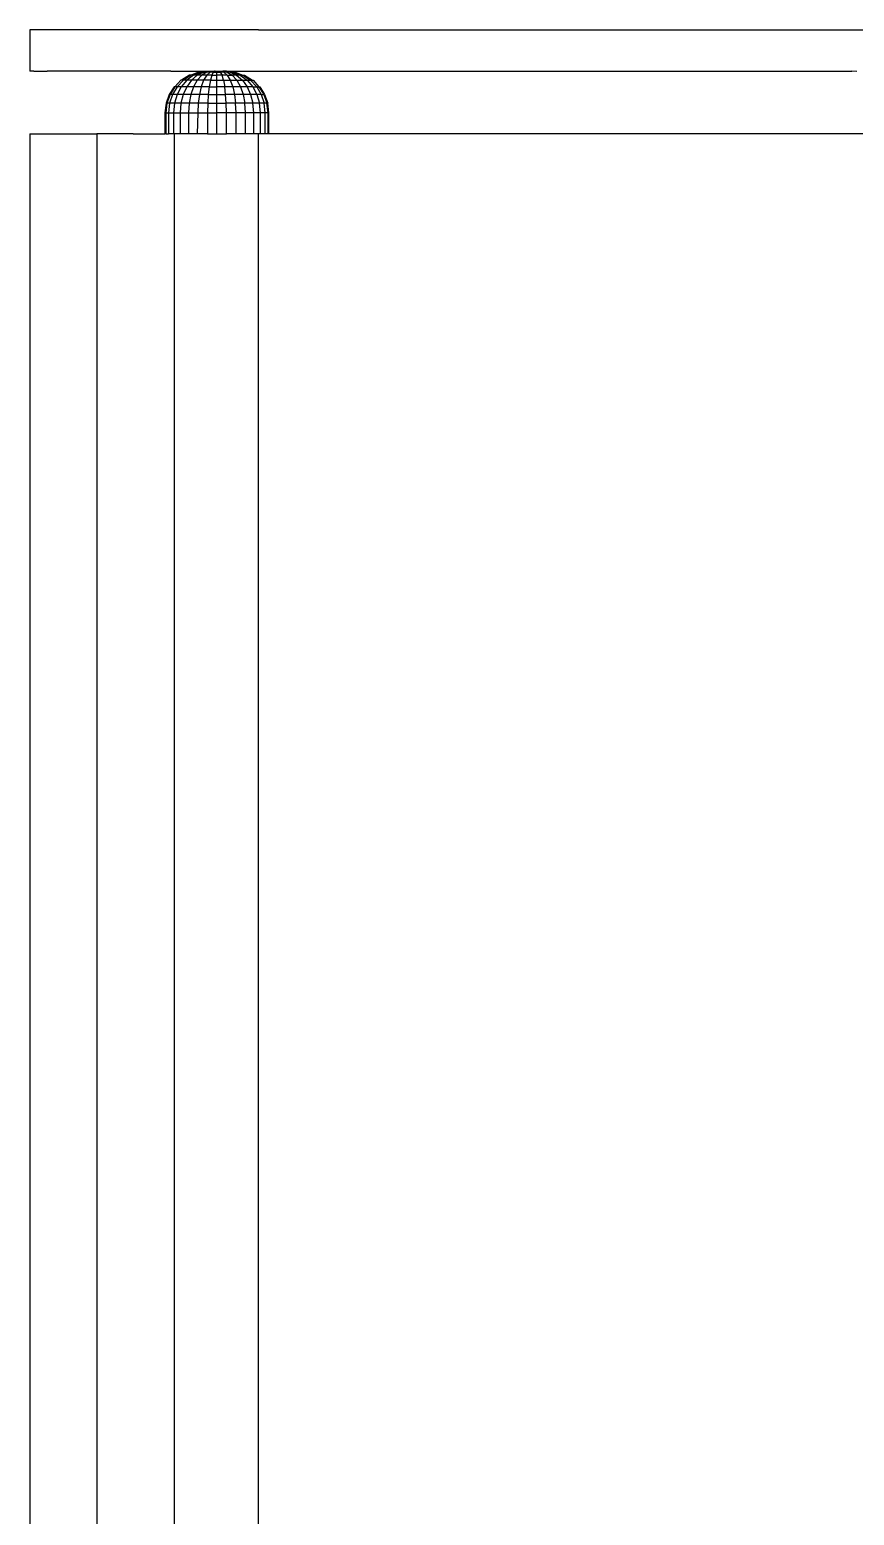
# Model space of a CAD drawing. Header units: millimetres. Extents: x 153 to 4750, y 92 to 3343.
# Drawn here: x 423.4 to 463, y 1847.2 to 1918.6 of the extents above; entities that cross this region are included whole.
import ezdxf

# ---------------------------------------------------------------- set-up
doc = ezdxf.new("R2010")
doc.units = ezdxf.units.MM

msp = doc.modelspace()

# ---------------------------------------------------------------- linework, layer by layer
for p, q in [((423.565, 1918.616), (423.381, 1918.616)), ((423.381, 1918.616), (423.381, 1916.616)), ((424.154, 1918.616), (423.565, 1918.616)), ((425.174, 1918.616), (424.154, 1918.616)), ((426.603, 1918.616), (425.174, 1918.616)), ((428.362, 1918.616), (426.603, 1918.616)), ((430.332, 1918.616), (428.362, 1918.616)), ((432.38, 1918.616), (430.332, 1918.616)), ((434.381, 1918.616), (432.38, 1918.616)), ((434.381, 1918.616), (852.381, 1918.616)), ((423.588, 1916.616), (423.381, 1916.616)), ((423.588, 1916.616), (424.219, 1916.616)), ((425.247, 1916.616), (424.219, 1916.616)), ((426.603, 1916.616), (425.247, 1916.616)), ((428.252, 1916.616), (426.603, 1916.616)), ((430.172, 1916.616), (428.252, 1916.616)), ((430.172, 1916.616), (431.89, 1916.616)), ((431.063, 1916.431), (430.674, 1916.188)), ((431.135, 1916.431), (430.767, 1916.188)), ((431.26, 1916.431), (430.928, 1916.188)), ((431.135, 1916.431), (431.063, 1916.431)), ((431.501, 1916.576), (431.135, 1916.431)), ((431.26, 1916.431), (431.135, 1916.431)), ((431.434, 1916.431), (431.154, 1916.188)), ((431.632, 1916.576), (431.26, 1916.431)), ((431.434, 1916.431), (431.26, 1916.431)), ((431.648, 1916.431), (431.431, 1916.188)), ((431.749, 1916.576), (431.434, 1916.431)), ((431.648, 1916.431), (431.434, 1916.431)), ((431.632, 1916.576), (431.501, 1916.576)), ((431.749, 1916.576), (431.632, 1916.576)), ((431.892, 1916.576), (431.648, 1916.431)), ((431.888, 1916.431), (431.648, 1916.431)), ((431.888, 1916.431), (431.742, 1916.188)), ((431.749, 1916.576), (431.89, 1916.616)), ((431.892, 1916.576), (431.749, 1916.576)), ((432.052, 1916.576), (431.888, 1916.431)), ((432.137, 1916.431), (431.888, 1916.431)), ((431.89, 1916.616), (431.916, 1916.616)), ((431.892, 1916.576), (431.916, 1916.616)), ((432.052, 1916.576), (431.892, 1916.576)), ((431.916, 1916.616), (432.108, 1916.616)), ((432.052, 1916.576), (432.108, 1916.616)), ((432.218, 1916.576), (432.052, 1916.576)), ((432.137, 1916.431), (432.065, 1916.188)), ((432.108, 1916.616), (432.256, 1916.616)), ((432.137, 1916.431), (432.218, 1916.576)), ((432.137, 1916.431), (432.381, 1916.431)), ((432.218, 1916.576), (432.256, 1916.616)), ((432.218, 1916.576), (432.381, 1916.576)), ((432.29, 1916.616), (432.256, 1916.616)), ((432.29, 1916.616), (432.38, 1916.616)), ((432.38, 1916.616), (432.381, 1916.576)), ((432.38, 1916.616), (432.476, 1916.616)), ((432.381, 1916.431), (432.381, 1916.576)), ((432.381, 1916.576), (432.544, 1916.576)), ((432.381, 1916.188), (432.381, 1916.431)), ((432.625, 1916.431), (432.381, 1916.431)), ((432.476, 1916.616), (432.544, 1916.576)), ((432.476, 1916.616), (432.66, 1916.616)), ((432.544, 1916.576), (432.625, 1916.431)), ((432.711, 1916.576), (432.544, 1916.576)), ((432.697, 1916.188), (432.625, 1916.431)), ((432.875, 1916.431), (432.625, 1916.431)), ((432.66, 1916.616), (432.711, 1916.576)), ((432.842, 1916.616), (432.66, 1916.616)), ((432.871, 1916.576), (432.711, 1916.576)), ((432.711, 1916.576), (432.875, 1916.431)), ((432.842, 1916.616), (432.871, 1916.616)), ((432.842, 1916.616), (432.871, 1916.576)), ((432.871, 1916.616), (433.014, 1916.576)), ((432.871, 1916.616), (434.381, 1916.616)), ((433.014, 1916.576), (432.871, 1916.576)), ((432.871, 1916.576), (433.115, 1916.431)), ((432.875, 1916.431), (433.115, 1916.431)), ((432.875, 1916.431), (433.02, 1916.188)), ((433.13, 1916.576), (433.014, 1916.576)), ((433.014, 1916.576), (433.329, 1916.431)), ((433.115, 1916.431), (433.331, 1916.188)), ((433.329, 1916.431), (433.115, 1916.431)), ((433.13, 1916.576), (433.503, 1916.431)), ((433.13, 1916.576), (433.261, 1916.576)), ((433.261, 1916.576), (433.627, 1916.431)), ((433.329, 1916.431), (433.609, 1916.188)), ((433.503, 1916.431), (433.329, 1916.431)), ((433.503, 1916.431), (433.627, 1916.431)), ((433.503, 1916.431), (433.834, 1916.188)), ((433.627, 1916.431), (433.995, 1916.188)), ((433.627, 1916.431), (433.699, 1916.431)), ((433.699, 1916.431), (434.088, 1916.188)), ((434.381, 1916.616), (462.899, 1916.616)), ((463.134, 1916.6), (462.899, 1916.616)), ((430.326, 1915.873), (430.091, 1915.507)), ((430.36, 1915.873), (430.129, 1915.507)), ((430.47, 1915.873), (430.252, 1915.507)), ((430.36, 1915.873), (430.326, 1915.873)), ((430.645, 1916.188), (430.36, 1915.873)), ((430.47, 1915.873), (430.36, 1915.873)), ((430.661, 1915.873), (430.464, 1915.507)), ((430.767, 1916.188), (430.47, 1915.873)), ((430.661, 1915.873), (430.47, 1915.873)), ((430.674, 1916.188), (430.645, 1916.188)), ((430.928, 1916.188), (430.661, 1915.873)), ((430.928, 1915.873), (430.661, 1915.873)), ((430.767, 1916.188), (430.674, 1916.188)), ((430.928, 1915.873), (430.762, 1915.507)), ((430.928, 1916.188), (430.767, 1916.188)), ((431.154, 1916.188), (430.928, 1915.873)), ((431.154, 1916.188), (430.928, 1916.188)), ((431.257, 1915.873), (430.928, 1915.873)), ((431.257, 1915.873), (431.128, 1915.507)), ((431.431, 1916.188), (431.154, 1916.188)), ((431.431, 1916.188), (431.257, 1915.873)), ((431.625, 1915.873), (431.257, 1915.873)), ((431.742, 1916.188), (431.431, 1916.188)), ((431.625, 1915.873), (431.538, 1915.507)), ((431.742, 1916.188), (431.625, 1915.873)), ((432.007, 1915.873), (431.625, 1915.873)), ((432.065, 1916.188), (431.742, 1916.188)), ((432.007, 1915.873), (431.964, 1915.507)), ((432.065, 1916.188), (432.007, 1915.873)), ((432.007, 1915.873), (432.381, 1915.873)), ((432.065, 1916.188), (432.381, 1916.188)), ((432.381, 1915.873), (432.381, 1916.188)), ((432.381, 1916.188), (432.697, 1916.188)), ((432.381, 1915.507), (432.381, 1915.873)), ((432.755, 1915.873), (432.381, 1915.873)), ((432.697, 1916.188), (432.755, 1915.873)), ((432.697, 1916.188), (433.02, 1916.188)), ((432.798, 1915.507), (432.755, 1915.873)), ((433.138, 1915.873), (432.755, 1915.873)), ((433.02, 1916.188), (433.138, 1915.873)), ((433.02, 1916.188), (433.331, 1916.188)), ((433.138, 1915.873), (433.224, 1915.507)), ((433.506, 1915.873), (433.138, 1915.873)), ((433.331, 1916.188), (433.506, 1915.873)), ((433.331, 1916.188), (433.609, 1916.188)), ((433.506, 1915.873), (433.634, 1915.507)), ((433.834, 1915.873), (433.506, 1915.873)), ((433.609, 1916.188), (433.834, 1915.873)), ((433.609, 1916.188), (433.834, 1916.188)), ((433.834, 1916.188), (434.101, 1915.873)), ((433.834, 1916.188), (433.995, 1916.188)), ((433.834, 1915.873), (434.001, 1915.507)), ((434.101, 1915.873), (433.834, 1915.873)), ((433.995, 1916.188), (434.292, 1915.873)), ((433.995, 1916.188), (434.088, 1916.188)), ((434.088, 1916.188), (434.117, 1916.188)), ((434.101, 1915.873), (434.292, 1915.873)), ((434.101, 1915.873), (434.298, 1915.507)), ((434.117, 1916.188), (434.402, 1915.873)), ((434.292, 1915.873), (434.511, 1915.507)), ((434.292, 1915.873), (434.402, 1915.873)), ((434.402, 1915.873), (434.633, 1915.507)), ((434.402, 1915.873), (434.436, 1915.873)), ((434.436, 1915.873), (434.672, 1915.507)), ((429.936, 1915.08), (429.881, 1914.616)), ((429.977, 1915.08), (429.923, 1914.616)), ((430.091, 1915.507), (429.936, 1915.08)), ((429.977, 1915.08), (429.936, 1915.08)), ((430.129, 1915.507), (429.977, 1915.08)), ((430.107, 1915.08), (429.977, 1915.08)), ((430.107, 1915.08), (430.057, 1914.616)), ((430.129, 1915.507), (430.091, 1915.507)), ((430.252, 1915.507), (430.107, 1915.08)), ((430.334, 1915.08), (430.107, 1915.08)), ((430.252, 1915.507), (430.129, 1915.507)), ((430.464, 1915.507), (430.252, 1915.507)), ((430.334, 1915.08), (430.289, 1914.616)), ((430.464, 1915.507), (430.334, 1915.08)), ((430.652, 1915.08), (430.334, 1915.08)), ((430.762, 1915.507), (430.464, 1915.507)), ((430.652, 1915.08), (430.613, 1914.616)), ((430.762, 1915.507), (430.652, 1915.08)), ((431.043, 1915.08), (430.652, 1915.08)), ((431.128, 1915.507), (430.762, 1915.507)), ((431.043, 1915.08), (431.013, 1914.616)), ((431.128, 1915.507), (431.043, 1915.08)), ((431.481, 1915.08), (431.043, 1915.08)), ((431.538, 1915.507), (431.128, 1915.507)), ((431.481, 1915.08), (431.461, 1914.616)), ((431.538, 1915.507), (431.481, 1915.08)), ((431.936, 1915.08), (431.481, 1915.08)), ((431.964, 1915.507), (431.538, 1915.507)), ((431.936, 1915.08), (431.926, 1914.616)), ((431.964, 1915.507), (431.936, 1915.08)), ((431.936, 1915.08), (432.381, 1915.08)), ((431.964, 1915.507), (432.381, 1915.507)), ((432.381, 1915.08), (432.381, 1915.507)), ((432.381, 1915.507), (432.798, 1915.507)), ((432.381, 1914.616), (432.381, 1915.08)), ((432.381, 1915.08), (432.826, 1915.08)), ((432.826, 1915.08), (432.798, 1915.507)), ((433.224, 1915.507), (432.798, 1915.507)), ((432.836, 1914.616), (432.826, 1915.08)), ((433.281, 1915.08), (432.826, 1915.08)), ((433.224, 1915.507), (433.281, 1915.08)), ((433.634, 1915.507), (433.224, 1915.507)), ((433.301, 1914.616), (433.281, 1915.08)), ((433.719, 1915.08), (433.281, 1915.08)), ((433.634, 1915.507), (433.719, 1915.08)), ((434.001, 1915.507), (433.634, 1915.507)), ((433.749, 1914.616), (433.719, 1915.08)), ((434.11, 1915.08), (433.719, 1915.08)), ((434.001, 1915.507), (434.11, 1915.08)), ((434.298, 1915.507), (434.001, 1915.507)), ((434.149, 1914.616), (434.11, 1915.08)), ((434.428, 1915.08), (434.11, 1915.08)), ((434.298, 1915.507), (434.428, 1915.08)), ((434.511, 1915.507), (434.298, 1915.507)), ((434.474, 1914.616), (434.428, 1915.08)), ((434.655, 1915.08), (434.428, 1915.08)), ((434.511, 1915.507), (434.633, 1915.507)), ((434.511, 1915.507), (434.655, 1915.08)), ((434.633, 1915.507), (434.786, 1915.08)), ((434.633, 1915.507), (434.672, 1915.507)), ((434.706, 1914.616), (434.655, 1915.08)), ((434.786, 1915.08), (434.655, 1915.08)), ((434.672, 1915.507), (434.827, 1915.08)), ((434.839, 1914.616), (434.786, 1915.08)), ((434.827, 1915.08), (434.786, 1915.08)), ((434.881, 1914.616), (434.827, 1915.08)), ((429.881, 1914.616), (429.923, 1914.616)), ((429.881, 1914.616), (429.881, 1913.616)), ((429.923, 1914.616), (430.057, 1914.616)), ((429.923, 1914.616), (429.923, 1913.616)), ((430.057, 1914.616), (430.289, 1914.616)), ((430.057, 1914.616), (430.057, 1913.616)), ((430.289, 1914.616), (430.613, 1914.616)), ((430.289, 1914.616), (430.289, 1913.616)), ((430.613, 1914.616), (431.013, 1914.616)), ((430.613, 1914.616), (430.613, 1913.616)), ((431.013, 1914.616), (431.461, 1914.616)), ((431.013, 1914.616), (431.013, 1913.616)), ((431.461, 1914.616), (431.436, 1913.616)), ((431.461, 1914.616), (431.926, 1914.616)), ((431.926, 1914.616), (432.381, 1914.616)), ((431.926, 1914.616), (431.926, 1913.616)), ((432.38, 1913.616), (432.381, 1914.616)), ((432.836, 1914.616), (432.381, 1914.616)), ((432.836, 1913.616), (432.836, 1914.616)), ((433.301, 1914.616), (432.836, 1914.616)), ((433.301, 1913.616), (433.301, 1914.616)), ((433.749, 1914.616), (433.301, 1914.616)), ((433.749, 1913.616), (433.749, 1914.616)), ((434.149, 1914.616), (433.749, 1914.616)), ((434.149, 1913.616), (434.149, 1914.616)), ((434.474, 1914.616), (434.149, 1914.616)), ((434.474, 1913.616), (434.474, 1914.616)), ((434.706, 1914.616), (434.474, 1914.616)), ((434.706, 1913.616), (434.706, 1914.616)), ((434.839, 1914.616), (434.706, 1914.616)), ((434.839, 1913.616), (434.839, 1914.616)), ((434.881, 1914.616), (434.839, 1914.616)), ((434.881, 1913.616), (434.881, 1914.616)), ((423.381, 1913.616), (423.381, 1818.616)), ((423.381, 1913.616), (423.565, 1913.616)), ((423.565, 1913.616), (424.154, 1913.616)), ((424.154, 1913.616), (425.174, 1913.616)), ((425.174, 1913.616), (426.603, 1913.616)), ((426.603, 1913.616), (426.603, 1818.616)), ((428.362, 1913.616), (426.603, 1913.616)), ((428.362, 1913.616), (429.881, 1913.616)), ((429.923, 1913.616), (429.881, 1913.616)), ((429.923, 1913.616), (430.057, 1913.616)), ((430.289, 1913.616), (430.057, 1913.616)), ((430.332, 1913.616), (430.289, 1913.616)), ((430.332, 1913.616), (430.332, 1818.616)), ((430.613, 1913.616), (430.332, 1913.616)), ((431.013, 1913.616), (430.613, 1913.616)), ((431.436, 1913.616), (431.013, 1913.616)), ((431.926, 1913.616), (431.436, 1913.616)), ((431.926, 1913.616), (432.38, 1913.616)), ((432.38, 1913.616), (432.836, 1913.616)), ((433.301, 1913.616), (432.836, 1913.616)), ((433.749, 1913.616), (433.301, 1913.616)), ((434.149, 1913.616), (433.749, 1913.616)), ((434.381, 1913.616), (434.149, 1913.616)), ((434.381, 1818.616), (434.381, 1913.616)), ((434.474, 1913.616), (434.381, 1913.616)), ((434.706, 1913.616), (434.474, 1913.616)), ((434.839, 1913.616), (434.706, 1913.616)), ((434.881, 1913.616), (434.839, 1913.616)), ((468.577, 1913.616), (434.881, 1913.616))]:
    msp.add_line(p, q)

doc.saveas('drawing.dxf')
